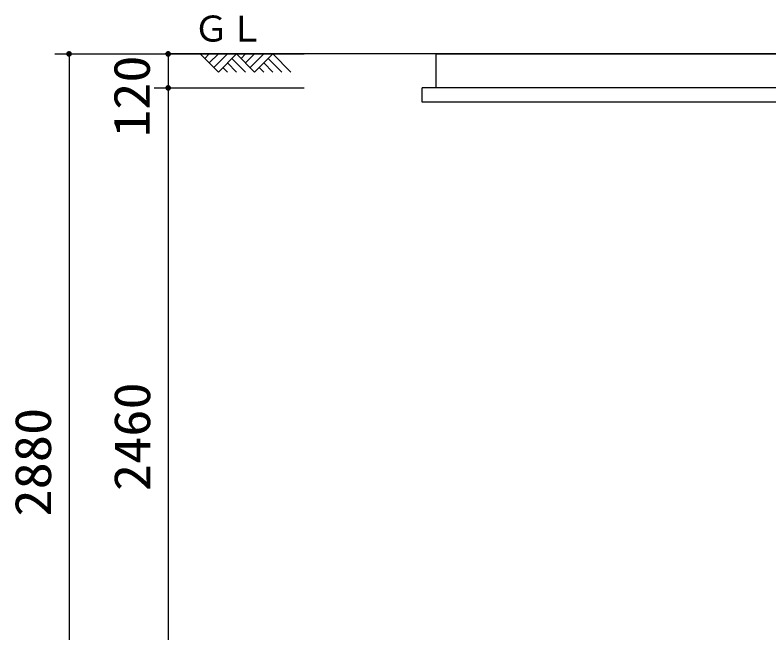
# Model space of a CAD drawing. Units: millimetres, scale not verified. Extents: x -14850 to 14850, y -10500 to 10500.
# Drawn here: x -2735 to -73, y 1175 to 3357 of the extents above; entities that cross this region are included whole.
import ezdxf
from ezdxf.enums import TextEntityAlignment as Align

# ---------------------------------------------------------------- set-up
doc = ezdxf.new("R2010")
doc.units = ezdxf.units.MM
doc.header["$LTSCALE"] = 50
for name, color, linetype, lineweight in [('0-0_製作', 5, 'Continuous', 25), ('0-1_躯体', 3, 'Continuous', 25), ('0-2_機器', 3, 'Continuous', 25)]:
    doc.layers.add(name, color=color, linetype=linetype, lineweight=lineweight)
doc.styles.add('ＭＳ ゴシック', font='')
doc.styles.get('ＭＳ ゴシック').set_extended_font_data('MS Gothic')

msp = doc.modelspace()

# ---------------------------------------------------------------- linework, layer by layer
at = {"layer": '0-0_製作', "color": 2}
for p, q in [((-2594.23, 3219.71), (-2194.23, 3219.71)), ((-2544.23, 3219.71), (-2544.23, 339.71)), ((-2244.23, 3219.71), (-1714.33, 3219.71)), ((-2194.23, 3219.71), (-2194.23, 3099.71)), ((-2244.23, 3099.71), (-1714.33, 3099.71)), ((-2194.23, 3099.71), (-2194.23, 639.71))]:
    msp.add_line(p, q, dxfattribs=at)
at = {"layer": '0-0_製作'}
for points in [[(-2544.23, 3219.71), (-2554.21, 3220.33), (-2554.05, 3221.58)], [(-2544.23, 3229.71), (-2554.05, 3221.58), (-2553.74, 3222.8)], [(-2544.23, 3219.71), (-2554.05, 3221.58), (-2544.23, 3229.71)], [(-2544.23, 3229.71), (-2553.74, 3222.8), (-2545.48, 3229.63)], [(-2545.48, 3229.63), (-2553.74, 3222.8), (-2553.27, 3223.96)], [(-2545.48, 3229.63), (-2553.27, 3223.96), (-2546.71, 3229.39)], [(-2546.71, 3229.39), (-2553.27, 3223.96), (-2552.67, 3225.06)], [(-2546.71, 3229.39), (-2552.67, 3225.06), (-2547.91, 3229)], [(-2547.91, 3229), (-2552.67, 3225.06), (-2551.93, 3226.08)], [(-2547.91, 3229), (-2551.93, 3226.08), (-2549.04, 3228.47)], [(-2549.04, 3228.47), (-2551.93, 3226.08), (-2551.07, 3227)], [(-2549.04, 3228.47), (-2551.07, 3227), (-2550.1, 3227.8)], [(-2543.6, 3229.69), (-2544.23, 3219.71), (-2544.23, 3229.71)], [(-2542.35, 3229.53), (-2544.23, 3219.71), (-2543.6, 3229.69)], [(-2541.14, 3229.22), (-2544.23, 3219.71), (-2542.35, 3229.53)], [(-2539.97, 3228.75), (-2544.23, 3219.71), (-2541.14, 3229.22)], [(-2538.87, 3228.15), (-2544.23, 3219.71), (-2539.97, 3228.75)], [(-2537.85, 3227.41), (-2544.23, 3219.71), (-2538.87, 3228.15)], [(-2536.94, 3226.55), (-2544.23, 3219.71), (-2537.85, 3227.41)], [(-2536.14, 3225.58), (-2544.23, 3219.71), (-2536.94, 3226.55)], [(-2536.14, 3225.58), (-2534.23, 3219.71), (-2544.23, 3219.71)], [(-2535.46, 3224.52), (-2534.23, 3219.71), (-2536.14, 3225.58)], [(-2534.93, 3223.39), (-2534.23, 3219.71), (-2535.46, 3224.52)], [(-2534.54, 3222.19), (-2534.23, 3219.71), (-2534.93, 3223.39)], [(-2534.3, 3220.96), (-2534.23, 3219.71), (-2534.54, 3222.19)], [(-2194.23, 3219.71), (-2204.21, 3220.33), (-2204.05, 3221.58)], [(-2194.23, 3219.71), (-2204.05, 3221.58), (-2203.74, 3222.8)], [(-2194.23, 3229.71), (-2203.74, 3222.8), (-2203.27, 3223.96)], [(-2194.23, 3219.71), (-2203.74, 3222.8), (-2194.23, 3229.71)], [(-2194.23, 3229.71), (-2203.27, 3223.96), (-2195.48, 3229.63)], [(-2195.48, 3229.63), (-2203.27, 3223.96), (-2202.67, 3225.06)], [(-2195.48, 3229.63), (-2202.67, 3225.06), (-2196.71, 3229.39)], [(-2196.71, 3229.39), (-2202.67, 3225.06), (-2201.93, 3226.08)], [(-2196.71, 3229.39), (-2201.93, 3226.08), (-2197.91, 3229)], [(-2197.91, 3229), (-2201.93, 3226.08), (-2201.07, 3227)], [(-2197.91, 3229), (-2201.07, 3227), (-2199.04, 3228.47)], [(-2199.04, 3228.47), (-2201.07, 3227), (-2200.1, 3227.8)], [(-2193.6, 3229.69), (-2194.23, 3219.71), (-2194.23, 3229.71)], [(-2192.35, 3229.53), (-2194.23, 3219.71), (-2193.6, 3229.69)], [(-2191.14, 3229.22), (-2194.23, 3219.71), (-2192.35, 3229.53)], [(-2189.97, 3228.75), (-2194.23, 3219.71), (-2191.14, 3229.22)], [(-2188.87, 3228.15), (-2194.23, 3219.71), (-2189.97, 3228.75)], [(-2187.85, 3227.41), (-2194.23, 3219.71), (-2188.87, 3228.15)], [(-2186.94, 3226.55), (-2194.23, 3219.71), (-2187.85, 3227.41)], [(-2186.14, 3225.58), (-2194.23, 3219.71), (-2186.94, 3226.55)], [(-2185.46, 3224.52), (-2194.23, 3219.71), (-2186.14, 3225.58)], [(-2185.46, 3224.52), (-2184.23, 3219.71), (-2194.23, 3219.71)], [(-2184.93, 3223.39), (-2184.23, 3219.71), (-2185.46, 3224.52)], [(-2184.54, 3222.19), (-2184.23, 3219.71), (-2184.93, 3223.39)], [(-2184.3, 3220.96), (-2184.23, 3219.71), (-2184.54, 3222.19)], [(-2544.23, 3219.71), (-2554.23, 3219.71), (-2554.21, 3220.33)], [(-2544.23, 3219.71), (-2554.15, 3218.45), (-2554.23, 3219.71)], [(-2544.23, 3219.71), (-2553.91, 3217.22), (-2554.15, 3218.45)], [(-2544.23, 3219.71), (-2553.52, 3216.03), (-2553.91, 3217.22)], [(-2544.23, 3219.71), (-2552.99, 3214.89), (-2553.52, 3216.03)], [(-2544.23, 3219.71), (-2552.32, 3213.83), (-2552.99, 3214.89)], [(-2544.23, 3219.71), (-2551.52, 3212.86), (-2552.32, 3213.83)], [(-2544.23, 3209.71), (-2551.52, 3212.86), (-2544.23, 3219.71)], [(-2544.23, 3209.71), (-2550.6, 3212), (-2551.52, 3212.86)], [(-2544.23, 3209.71), (-2549.58, 3211.26), (-2550.6, 3212)], [(-2544.23, 3209.71), (-2548.48, 3210.66), (-2549.58, 3211.26)], [(-2544.23, 3209.71), (-2547.32, 3210.2), (-2548.48, 3210.66)], [(-2544.23, 3209.71), (-2546.1, 3209.88), (-2547.32, 3210.2)], [(-2544.23, 3209.71), (-2544.85, 3209.73), (-2546.1, 3209.88)], [(-2534.23, 3219.71), (-2544.23, 3209.71), (-2544.23, 3219.71)], [(-2534.25, 3219.08), (-2544.23, 3209.71), (-2534.23, 3219.71)], [(-2534.4, 3217.83), (-2544.23, 3209.71), (-2534.25, 3219.08)], [(-2534.71, 3216.62), (-2544.23, 3209.71), (-2534.4, 3217.83)], [(-2534.71, 3216.62), (-2542.97, 3209.79), (-2544.23, 3209.71)], [(-2535.18, 3215.45), (-2542.97, 3209.79), (-2534.71, 3216.62)], [(-2535.18, 3215.45), (-2541.74, 3210.02), (-2542.97, 3209.79)], [(-2535.78, 3214.35), (-2541.74, 3210.02), (-2535.18, 3215.45)], [(-2535.78, 3214.35), (-2540.54, 3210.41), (-2541.74, 3210.02)], [(-2536.52, 3213.33), (-2540.54, 3210.41), (-2535.78, 3214.35)], [(-2536.52, 3213.33), (-2539.41, 3210.94), (-2540.54, 3210.41)], [(-2537.38, 3212.42), (-2539.41, 3210.94), (-2536.52, 3213.33)], [(-2537.38, 3212.42), (-2538.35, 3211.62), (-2539.41, 3210.94)], [(-2194.23, 3219.71), (-2204.23, 3219.71), (-2204.21, 3220.33)], [(-2194.23, 3219.71), (-2204.15, 3218.45), (-2204.23, 3219.71)], [(-2194.23, 3219.71), (-2203.91, 3217.22), (-2204.15, 3218.45)], [(-2194.23, 3219.71), (-2203.52, 3216.03), (-2203.91, 3217.22)], [(-2194.23, 3219.71), (-2202.99, 3214.89), (-2203.52, 3216.03)], [(-2194.23, 3219.71), (-2202.32, 3213.83), (-2202.99, 3214.89)], [(-2194.23, 3209.71), (-2202.32, 3213.83), (-2194.23, 3219.71)], [(-2194.23, 3209.71), (-2201.52, 3212.86), (-2202.32, 3213.83)], [(-2194.23, 3209.71), (-2200.6, 3212), (-2201.52, 3212.86)], [(-2194.23, 3209.71), (-2199.58, 3211.26), (-2200.6, 3212)], [(-2194.23, 3209.71), (-2198.48, 3210.66), (-2199.58, 3211.26)], [(-2194.23, 3209.71), (-2197.32, 3210.2), (-2198.48, 3210.66)], [(-2194.23, 3209.71), (-2196.1, 3209.88), (-2197.32, 3210.2)], [(-2194.23, 3209.71), (-2194.85, 3209.73), (-2196.1, 3209.88)], [(-2184.23, 3219.71), (-2194.23, 3209.71), (-2194.23, 3219.71)], [(-2184.25, 3219.08), (-2194.23, 3209.71), (-2184.23, 3219.71)], [(-2184.4, 3217.83), (-2194.23, 3209.71), (-2184.25, 3219.08)], [(-2184.71, 3216.62), (-2194.23, 3209.71), (-2184.4, 3217.83)], [(-2185.18, 3215.45), (-2194.23, 3209.71), (-2184.71, 3216.62)], [(-2185.18, 3215.45), (-2192.97, 3209.79), (-2194.23, 3209.71)], [(-2185.78, 3214.35), (-2192.97, 3209.79), (-2185.18, 3215.45)], [(-2185.78, 3214.35), (-2191.74, 3210.02), (-2192.97, 3209.79)], [(-2186.52, 3213.33), (-2191.74, 3210.02), (-2185.78, 3214.35)], [(-2186.52, 3213.33), (-2190.54, 3210.41), (-2191.74, 3210.02)], [(-2187.38, 3212.42), (-2190.54, 3210.41), (-2186.52, 3213.33)], [(-2187.38, 3212.42), (-2189.41, 3210.94), (-2190.54, 3210.41)], [(-2188.35, 3211.62), (-2189.41, 3210.94), (-2187.38, 3212.42)], [(-2194.23, 3099.71), (-2204.23, 3099.71), (-2204.21, 3100.33)], [(-2194.23, 3099.71), (-2204.15, 3098.45), (-2204.23, 3099.71)], [(-2194.23, 3099.71), (-2204.21, 3100.33), (-2204.05, 3101.58)], [(-2194.23, 3099.71), (-2203.91, 3097.22), (-2204.15, 3098.45)], [(-2194.23, 3099.71), (-2204.05, 3101.58), (-2203.74, 3102.8)], [(-2194.23, 3099.71), (-2203.52, 3096.03), (-2203.91, 3097.22)], [(-2194.23, 3109.71), (-2203.74, 3102.8), (-2203.27, 3103.96)], [(-2194.23, 3099.71), (-2203.74, 3102.8), (-2194.23, 3109.71)], [(-2194.23, 3099.71), (-2202.99, 3094.89), (-2203.52, 3096.03)], [(-2194.23, 3109.71), (-2203.27, 3103.96), (-2195.48, 3109.63)], [(-2195.48, 3109.63), (-2203.27, 3103.96), (-2202.67, 3105.06)], [(-2194.23, 3099.71), (-2202.32, 3093.83), (-2202.99, 3094.89)], [(-2195.48, 3109.63), (-2202.67, 3105.06), (-2196.71, 3109.39)], [(-2196.71, 3109.39), (-2202.67, 3105.06), (-2201.93, 3106.08)], [(-2194.23, 3089.71), (-2202.32, 3093.83), (-2194.23, 3099.71)], [(-2194.23, 3089.71), (-2201.52, 3092.86), (-2202.32, 3093.83)], [(-2196.71, 3109.39), (-2201.93, 3106.08), (-2197.91, 3109)], [(-2197.91, 3109), (-2201.93, 3106.08), (-2201.07, 3107)], [(-2194.23, 3089.71), (-2200.6, 3092), (-2201.52, 3092.86)], [(-2197.91, 3109), (-2201.07, 3107), (-2199.04, 3108.47)], [(-2199.04, 3108.47), (-2201.07, 3107), (-2200.1, 3107.8)], [(-2194.23, 3089.71), (-2199.58, 3091.26), (-2200.6, 3092)], [(-2194.23, 3089.71), (-2198.48, 3090.66), (-2199.58, 3091.26)], [(-2194.23, 3089.71), (-2197.32, 3090.2), (-2198.48, 3090.66)], [(-2194.23, 3089.71), (-2196.1, 3089.88), (-2197.32, 3090.2)], [(-2194.23, 3089.71), (-2194.85, 3089.73), (-2196.1, 3089.88)], [(-2193.6, 3109.69), (-2194.23, 3099.71), (-2194.23, 3109.71)], [(-2192.35, 3109.53), (-2194.23, 3099.71), (-2193.6, 3109.69)], [(-2191.14, 3109.22), (-2194.23, 3099.71), (-2192.35, 3109.53)], [(-2189.97, 3108.75), (-2194.23, 3099.71), (-2191.14, 3109.22)], [(-2188.87, 3108.15), (-2194.23, 3099.71), (-2189.97, 3108.75)], [(-2187.85, 3107.41), (-2194.23, 3099.71), (-2188.87, 3108.15)], [(-2186.94, 3106.55), (-2194.23, 3099.71), (-2187.85, 3107.41)], [(-2186.14, 3105.58), (-2194.23, 3099.71), (-2186.94, 3106.55)], [(-2185.46, 3104.52), (-2194.23, 3099.71), (-2186.14, 3105.58)], [(-2185.46, 3104.52), (-2184.23, 3099.71), (-2194.23, 3099.71)], [(-2184.23, 3099.71), (-2194.23, 3089.71), (-2194.23, 3099.71)], [(-2184.25, 3099.08), (-2194.23, 3089.71), (-2184.23, 3099.71)], [(-2184.4, 3097.83), (-2194.23, 3089.71), (-2184.25, 3099.08)], [(-2184.71, 3096.62), (-2194.23, 3089.71), (-2184.4, 3097.83)], [(-2185.18, 3095.45), (-2194.23, 3089.71), (-2184.71, 3096.62)], [(-2185.18, 3095.45), (-2192.97, 3089.79), (-2194.23, 3089.71)], [(-2185.78, 3094.35), (-2192.97, 3089.79), (-2185.18, 3095.45)], [(-2185.78, 3094.35), (-2191.74, 3090.02), (-2192.97, 3089.79)], [(-2186.52, 3093.33), (-2191.74, 3090.02), (-2185.78, 3094.35)], [(-2186.52, 3093.33), (-2190.54, 3090.41), (-2191.74, 3090.02)], [(-2187.38, 3092.42), (-2190.54, 3090.41), (-2186.52, 3093.33)], [(-2187.38, 3092.42), (-2189.41, 3090.94), (-2190.54, 3090.41)], [(-2188.35, 3091.62), (-2189.41, 3090.94), (-2187.38, 3092.42)], [(-2184.93, 3103.39), (-2184.23, 3099.71), (-2185.46, 3104.52)], [(-2184.54, 3102.19), (-2184.23, 3099.71), (-2184.93, 3103.39)], [(-2184.3, 3100.96), (-2184.23, 3099.71), (-2184.54, 3102.19)]]:
    msp.add_solid(points, dxfattribs=at)
at = {"layer": '0-1_躯体'}
for p, q in [((-2016.98, 3155.71), (-2080.98, 3219.71)), ((-2048.98, 3219.71), (-2064.98, 3203.71)), ((-2048.98, 3187.71), (-2016.98, 3219.71)), ((-2032.98, 3171.71), (-1984.98, 3219.71)), ((-2016.98, 3155.71), (-1952.98, 3219.71)), ((-1920.98, 3155.71), (-1968.98, 3203.71)), ((-1888.98, 3155.71), (-1952.98, 3219.71)), ((-1936.98, 3203.71), (-1920.98, 3219.71)), ((-1920.98, 3187.71), (-1888.98, 3219.71)), ((-1904.98, 3171.71), (-1856.98, 3219.71)), ((-1888.98, 3155.71), (-1824.98, 3219.71)), ((-1840.98, 3203.71), (-1792.98, 3155.71)), ((-1760.98, 3155.71), (-1824.98, 3219.71)), ((-1984.98, 3155.71), (-2000.98, 3171.71)), ((-1952.98, 3155.71), (-1984.98, 3187.71)), ((-1856.98, 3155.71), (-1872.98, 3171.71)), ((-1824.98, 3155.71), (-1856.98, 3187.71))]:
    msp.add_line(p, q, dxfattribs=at)
at = {"layer": '0-1_躯体', "color": 2}
msp.add_line((-1247.46, 3219.71), (1152.54, 3219.71), dxfattribs=at)
at = {"layer": '0-2_機器', "color": 2}
for p, q in [((1458.56, 3219.71), (-2205.25, 3219.71)), ((-1247.46, 3099.71), (-1247.46, 3219.71)), ((-1297.46, 3049.71), (-1297.46, 3099.71)), ((1202.54, 3099.71), (-1297.46, 3099.71)), ((1202.54, 3049.71), (-1297.46, 3049.71))]:
    msp.add_line(p, q, dxfattribs=at)

# ---------------------------------------------------------------- texts
at = {"layer": '0-0_製作', "color": 4, "style": 'ＭＳ ゴシック', "width": 1.1}
for s, p in [('120', (-2220.53, 2926.08)), ('2460', (-2219.23, 1675.96)), ('2880', (-2569.23, 1585.96))]:
    msp.add_text(s, height=128.4, rotation=90, dxfattribs=at).set_placement(p, align=Align.BOTTOM_LEFT)
at = {"layer": '0-1_躯体', "color": 4, "style": 'ＭＳ ゴシック'}
msp.add_text('ＧＬ', height=91.79, dxfattribs=at).set_placement((-2104.85, 3235.71), align=Align.BOTTOM_LEFT)

doc.saveas('drawing.dxf')
